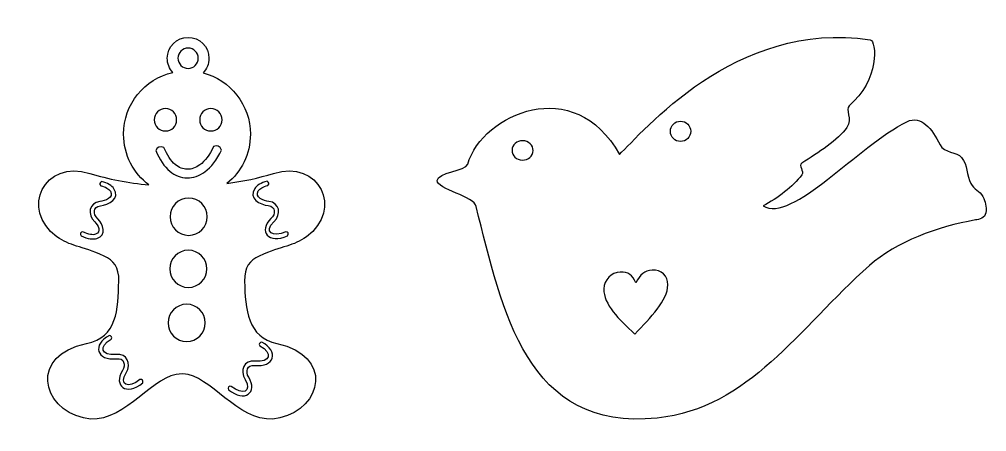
# Model space of a CAD drawing. Header units: centimetres. Extents: x 1 to 126, y -110 to -2.
# Drawn here: x 50.07 to 75.41, y -29.08 to -18.28 of the extents above; entities that cross this region are included whole.
import ezdxf

# ---------------------------------------------------------------- set-up
doc = ezdxf.new("R2010")
doc.units = ezdxf.units.CM
doc.header["$MEASUREMENT"] = 0
doc.layers.add('layer 1', color=7, linetype='Continuous')

msp = doc.modelspace()

# ---------------------------------------------------------------- linework, layer by layer
at = {"layer": 'layer 1', "color": 250}
for points, knots in [([(62.03953, -23.17876), (62.72305, -25.91974), (63.35291, -29.07595), (66.78314, -28.71914), (66.78314, -28.71914), (69.18833, -28.46894), (70.47648, -26.37898), (72.3403, -24.72736), (72.3403, -24.72736), (73.05112, -24.09752), (74.11184, -23.70873), (75.12082, -23.53127), (75.12082, -23.53127), (75.21315, -23.51503), (75.37198, -23.48254), (75.38976, -23.3421), (75.38976, -23.3421), (75.4121, -23.16593), (75.38178, -23.05349), (75.31197, -22.91757), (75.31197, -22.91757), (75.2322, -22.76238), (75.08019, -22.73483), (74.99601, -22.57675), (74.99601, -22.57675), (74.87953, -22.35819), (74.91844, -22.09131), (74.75598, -21.89218), (74.75598, -21.89218), (74.63113, -21.73911), (74.29895, -21.78181), (74.19091, -21.56236), (74.19091, -21.56236), (73.98526, -21.14458), (73.70155, -20.77332), (73.32354, -20.95746), (73.32354, -20.95746), (72.04847, -21.57847), (70.31283, -23.63214), (69.55467, -23.16014), (69.55467, -23.16014), (69.93452, -22.97528), (70.34164, -22.64662), (70.56704, -22.3519), (70.56704, -22.3519), (70.64244, -22.25326), (70.46602, -22.10549), (70.57086, -22.03891), (70.57086, -22.03891), (70.99192, -21.77163), (71.52614, -21.43295), (71.74648, -21.10986), (71.74648, -21.10986), (71.90063, -20.88389), (71.70463, -20.62575), (71.80653, -20.54108), (71.80653, -20.54108), (72.60048, -19.88154), (72.53577, -18.83717), (72.36159, -18.81086), (72.36159, -18.81086), (68.81848, -18.27519), (66.37814, -21.26248), (65.78931, -21.81589), (65.78931, -21.81589), (64.61645, -19.68591), (62.20845, -20.74947), (61.81587, -22.06556), (61.81587, -22.06556), (61.76081, -22.25034), (61.02258, -22.28683), (61.0131, -22.49451), (61.0131, -22.49451), (61.00262, -22.72288), (62.01202, -22.91929), (62.03953, -23.17876)], [0, 0, 0, 0, 0.05, 0.05, 0.05, 0.05, 0.1, 0.1, 0.1, 0.1, 0.15, 0.15, 0.15, 0.15, 0.2, 0.2, 0.2, 0.2, 0.25, 0.25, 0.25, 0.25, 0.3, 0.3, 0.3, 0.3, 0.35, 0.35, 0.35, 0.35, 0.4, 0.4, 0.4, 0.4, 0.45, 0.45, 0.45, 0.45, 0.5, 0.5, 0.5, 0.5, 0.55, 0.55, 0.55, 0.55, 0.6, 0.6, 0.6, 0.6, 0.65, 0.65, 0.65, 0.65, 0.7, 0.7, 0.7, 0.7, 0.75, 0.75, 0.75, 0.75, 0.8, 0.8, 0.8, 0.8, 0.85, 0.85, 0.85, 0.85, 0.9, 0.9, 0.9, 0.9, 1, 1, 1, 1]), ([(56.72741, -22.30914), (56.34405, -22.42961), (55.9326, -22.51852), (55.50779, -22.57599), (55.50779, -22.57599), (55.88367, -22.27139), (56.12402, -21.80609), (56.12402, -21.2846), (56.12402, -21.2846), (56.12402, -20.51204), (55.59669, -19.86269), (54.88235, -19.67673), (54.88235, -19.67673), (54.9793, -19.57806), (55.03915, -19.4428), (55.03915, -19.2936), (55.03915, -19.2936), (55.03915, -18.99172), (54.79429, -18.74686), (54.49241, -18.74686), (54.49241, -18.74686), (54.19054, -18.74686), (53.94568, -18.99172), (53.94568, -19.2936), (53.94568, -19.2936), (53.94568, -19.43694), (54.00091, -19.56739), (54.09121, -19.6649), (54.09121, -19.6649), (53.35244, -19.83361), (52.80119, -20.4947), (52.80119, -21.2846), (52.80119, -21.2846), (52.80119, -21.82816), (53.06226, -22.31074), (53.46581, -22.61383), (53.46581, -22.61383), (52.92545, -22.56189), (52.40026, -22.46033), (51.91925, -22.30917), (51.91925, -22.30917), (50.72607, -21.93421), (50.07077, -23.25259), (51.05563, -23.97069), (51.05563, -23.97069), (51.39531, -24.21837), (51.67541, -24.20355), (52.29385, -24.47584), (52.29385, -24.47584), (52.53568, -24.5823), (52.68666, -24.76928), (52.67643, -25.1317), (52.67643, -25.1317), (52.6554, -25.87709), (52.64321, -26.6038), (51.82785, -26.76906), (51.82785, -26.76906), (50.33906, -27.0708), (50.64011, -28.45373), (51.75377, -28.71806), (51.75377, -28.71806), (52.72786, -28.94929), (53.46226, -27.71607), (54.17558, -27.57698), (54.17558, -27.57698), (54.27378, -27.55785), (54.40053, -27.5602), (54.49681, -27.58247), (54.49681, -27.58247), (55.20207, -27.74548), (55.9305, -28.94647), (56.89289, -28.71804), (56.89289, -28.71804), (58.00654, -28.4537), (58.30431, -27.08658), (56.81879, -26.76904), (56.81879, -26.76904), (56.05528, -26.60584), (55.99124, -25.87708), (55.97023, -25.13168), (55.97023, -25.13168), (55.96, -24.76927), (56.11098, -24.58228), (56.35281, -24.47582), (56.35281, -24.47582), (56.97125, -24.20354), (57.25135, -24.21836), (57.59103, -23.97068), (57.59103, -23.97068), (58.57589, -23.25258), (57.92059, -21.9342), (56.72741, -22.30914)], [0, 0, 0, 0, 0.04166667, 0.04166667, 0.04166667, 0.04166667, 0.08333333, 0.08333333, 0.08333333, 0.08333333, 0.125, 0.125, 0.125, 0.125, 0.16666667, 0.16666667, 0.16666667, 0.16666667, 0.20833333, 0.20833333, 0.20833333, 0.20833333, 0.25, 0.25, 0.25, 0.25, 0.29166667, 0.29166667, 0.29166667, 0.29166667, 0.33333333, 0.33333333, 0.33333333, 0.33333333, 0.375, 0.375, 0.375, 0.375, 0.41666667, 0.41666667, 0.41666667, 0.41666667, 0.45833333, 0.45833333, 0.45833333, 0.45833333, 0.5, 0.5, 0.5, 0.5, 0.54166667, 0.54166667, 0.54166667, 0.54166667, 0.58333333, 0.58333333, 0.58333333, 0.58333333, 0.625, 0.625, 0.625, 0.625, 0.66666667, 0.66666667, 0.66666667, 0.66666667, 0.70833333, 0.70833333, 0.70833333, 0.70833333, 0.75, 0.75, 0.75, 0.75, 0.79166667, 0.79166667, 0.79166667, 0.79166667, 0.83333333, 0.83333333, 0.83333333, 0.83333333, 0.875, 0.875, 0.875, 0.875, 0.91666667, 0.91666667, 0.91666667, 0.91666667, 1, 1, 1, 1]), ([(54.75946, -19.2936), (54.75946, -19.44104), (54.63986, -19.56064), (54.49241, -19.56064), (54.49241, -19.56064), (54.34497, -19.56064), (54.22537, -19.44104), (54.22537, -19.2936), (54.22537, -19.2936), (54.22537, -19.14615), (54.34497, -19.02655), (54.49241, -19.02655), (54.49241, -19.02655), (54.63986, -19.02655), (54.75946, -19.14615), (54.75946, -19.2936)], [0, 0, 0, 0, 0.2, 0.2, 0.2, 0.2, 0.4, 0.4, 0.4, 0.4, 0.6, 0.6, 0.6, 0.6, 1, 1, 1, 1]), ([(54.19135, -20.90736), (54.19135, -21.06887), (54.06043, -21.19979), (53.89892, -21.19979), (53.89892, -21.19979), (53.73741, -21.19979), (53.60647, -21.06887), (53.60647, -20.90736), (53.60647, -20.90736), (53.60647, -20.74585), (53.73741, -20.61493), (53.89892, -20.61493), (53.89892, -20.61493), (54.06043, -20.61493), (54.19135, -20.74585), (54.19135, -20.90736)], [0, 0, 0, 0, 0.2, 0.2, 0.2, 0.2, 0.4, 0.4, 0.4, 0.4, 0.6, 0.6, 0.6, 0.6, 1, 1, 1, 1]), ([(55.38034, -20.90626), (55.38034, -21.06777), (55.24941, -21.1987), (55.0879, -21.1987), (55.0879, -21.1987), (54.92639, -21.1987), (54.79547, -21.06777), (54.79547, -20.90626), (54.79547, -20.90626), (54.79547, -20.74476), (54.92639, -20.61383), (55.0879, -20.61383), (55.0879, -20.61383), (55.24941, -20.61383), (55.38034, -20.74476), (55.38034, -20.90626)], [0, 0, 0, 0, 0.2, 0.2, 0.2, 0.2, 0.4, 0.4, 0.4, 0.4, 0.6, 0.6, 0.6, 0.6, 1, 1, 1, 1]), ([(67.39333, -21.47468), (67.54046, -21.47468), (67.65971, -21.35543), (67.65971, -21.2083), (67.65971, -21.2083), (67.65971, -21.06117), (67.54046, -20.94192), (67.39333, -20.94192), (67.39333, -20.94192), (67.2462, -20.94192), (67.12694, -21.06117), (67.12694, -21.2083), (67.12694, -21.2083), (67.12694, -21.35543), (67.2462, -21.47468), (67.39333, -21.47468)], [0, 0, 0, 0, 0.2, 0.2, 0.2, 0.2, 0.4, 0.4, 0.4, 0.4, 0.6, 0.6, 0.6, 0.6, 1, 1, 1, 1]), ([(63.25942, -21.45535), (63.41218, -21.45823), (63.53387, -21.57436), (63.53124, -21.71474), (63.53124, -21.71474), (63.52861, -21.8551), (63.40261, -21.96657), (63.24984, -21.96369), (63.24984, -21.96369), (63.09709, -21.96083), (62.97536, -21.84472), (62.97803, -21.70434), (62.97803, -21.70434), (62.98066, -21.56395), (63.10664, -21.45249), (63.25942, -21.45535)], [0, 0, 0, 0, 0.2, 0.2, 0.2, 0.2, 0.4, 0.4, 0.4, 0.4, 0.6, 0.6, 0.6, 0.6, 1, 1, 1, 1]), ([(54.0098, -22.2521), (53.866, -22.13257), (53.74057, -21.95196), (53.64933, -21.70998), (53.64933, -21.70998), (53.67401, -21.61622), (53.759, -21.59184), (53.86036, -21.63051), (53.86036, -21.63051), (53.93738, -21.83477), (54.03924, -21.98387), (54.15372, -22.07903), (54.15372, -22.07903), (54.25219, -22.16089), (54.36008, -22.20235), (54.46849, -22.2039), (54.46849, -22.2039), (54.57823, -22.20546), (54.69147, -22.16643), (54.79919, -22.08735), (54.79919, -22.08735), (54.9338, -21.98852), (55.05887, -21.82822), (55.1587, -21.60693), (55.1587, -21.60693), (55.24716, -21.57367), (55.33376, -21.58687), (55.36442, -21.69966), (55.36442, -21.69966), (55.24799, -21.95776), (55.09746, -22.14814), (54.9325, -22.26924), (54.9325, -22.26924), (54.78463, -22.37781), (54.62476, -22.43131), (54.46586, -22.42906), (54.46586, -22.42906), (54.30565, -22.42677), (54.14923, -22.368), (54.0098, -22.2521)], [0, 0, 0, 0, 0.09090909, 0.09090909, 0.09090909, 0.09090909, 0.18181818, 0.18181818, 0.18181818, 0.18181818, 0.27272727, 0.27272727, 0.27272727, 0.27272727, 0.36363636, 0.36363636, 0.36363636, 0.36363636, 0.45454545, 0.45454545, 0.45454545, 0.45454545, 0.54545455, 0.54545455, 0.54545455, 0.54545455, 0.63636364, 0.63636364, 0.63636364, 0.63636364, 0.72727273, 0.72727273, 0.72727273, 0.72727273, 0.81818182, 0.81818182, 0.81818182, 0.81818182, 1, 1, 1, 1]), ([(52.19346, -23.16148), (52.00069, -23.1848), (51.99078, -23.37329), (52.12286, -23.5003), (52.12286, -23.5003), (52.27561, -23.64722), (52.36026, -23.93292), (52.10384, -24.01393), (52.10384, -24.01393), (52.00722, -24.04448), (51.86706, -24.03159), (51.68948, -23.94772), (51.68948, -23.94772), (51.64806, -23.88959), (51.67711, -23.84522), (51.73761, -23.84575), (51.73761, -23.84575), (51.88663, -23.91613), (51.99787, -23.92896), (52.06985, -23.9062), (52.06985, -23.9062), (52.23522, -23.85395), (52.12794, -23.66158), (52.04472, -23.58154), (52.04472, -23.58154), (51.83944, -23.38414), (51.89668, -23.08367), (52.18021, -23.04935), (52.18021, -23.04935), (52.30422, -23.03433), (52.56718, -22.94683), (52.45479, -22.77688), (52.45479, -22.77688), (52.41483, -22.71644), (52.33025, -22.66256), (52.2013, -22.6336), (52.2013, -22.6336), (52.14708, -22.59013), (52.18346, -22.54942), (52.22602, -22.52366), (52.22602, -22.52366), (52.38566, -22.55951), (52.49399, -22.63169), (52.54882, -22.71463), (52.54882, -22.71463), (52.71636, -22.96798), (52.41475, -23.13468), (52.19346, -23.16148)], [0, 0, 0, 0, 0.07692308, 0.07692308, 0.07692308, 0.07692308, 0.15384615, 0.15384615, 0.15384615, 0.15384615, 0.23076923, 0.23076923, 0.23076923, 0.23076923, 0.30769231, 0.30769231, 0.30769231, 0.30769231, 0.38461538, 0.38461538, 0.38461538, 0.38461538, 0.46153846, 0.46153846, 0.46153846, 0.46153846, 0.53846154, 0.53846154, 0.53846154, 0.53846154, 0.61538462, 0.61538462, 0.61538462, 0.61538462, 0.69230769, 0.69230769, 0.69230769, 0.69230769, 0.76923077, 0.76923077, 0.76923077, 0.76923077, 0.84615385, 0.84615385, 0.84615385, 0.84615385, 1, 1, 1, 1]), ([(56.23712, -22.70898), (56.29195, -22.62605), (56.40028, -22.55388), (56.55991, -22.51802), (56.55991, -22.51802), (56.60247, -22.54378), (56.63885, -22.58449), (56.58463, -22.62794), (56.58463, -22.62794), (56.45568, -22.65692), (56.3711, -22.71079), (56.33115, -22.77123), (56.33115, -22.77123), (56.21872, -22.94118), (56.48171, -23.02868), (56.60571, -23.0437), (56.60571, -23.0437), (56.89417, -23.07861), (56.942, -23.38279), (56.74121, -23.57588), (56.74121, -23.57588), (56.46814, -23.83851), (56.7058, -24.0019), (57.04834, -23.84009), (57.04834, -23.84009), (57.10882, -23.83957), (57.13787, -23.88395), (57.09645, -23.94207), (57.09645, -23.94207), (56.60178, -24.17573), (56.31992, -23.8247), (56.66307, -23.49467), (56.66307, -23.49467), (56.79133, -23.37132), (56.78899, -23.17966), (56.59247, -23.15583), (56.59247, -23.15583), (56.37116, -23.12903), (56.06956, -22.96234), (56.23712, -22.70898)], [0, 0, 0, 0, 0.09090909, 0.09090909, 0.09090909, 0.09090909, 0.18181818, 0.18181818, 0.18181818, 0.18181818, 0.27272727, 0.27272727, 0.27272727, 0.27272727, 0.36363636, 0.36363636, 0.36363636, 0.36363636, 0.45454545, 0.45454545, 0.45454545, 0.45454545, 0.54545455, 0.54545455, 0.54545455, 0.54545455, 0.63636364, 0.63636364, 0.63636364, 0.63636364, 0.72727273, 0.72727273, 0.72727273, 0.72727273, 0.81818182, 0.81818182, 0.81818182, 0.81818182, 1, 1, 1, 1]), ([(54.50502, -23.9335), (54.23583, -23.9335), (54.0176, -23.71528), (54.0176, -23.4461), (54.0176, -23.4461), (54.0176, -23.1769), (54.23583, -22.95868), (54.50502, -22.95868), (54.50502, -22.95868), (54.7742, -22.95868), (54.99242, -23.1769), (54.99242, -23.4461), (54.99242, -23.4461), (54.99242, -23.71528), (54.7742, -23.9335), (54.50502, -23.9335)], [0, 0, 0, 0, 0.2, 0.2, 0.2, 0.2, 0.4, 0.4, 0.4, 0.4, 0.6, 0.6, 0.6, 0.6, 1, 1, 1, 1]), ([(54.49653, -25.29822), (54.22735, -25.29822), (54.00913, -25.08), (54.00913, -24.81081), (54.00913, -24.81081), (54.00913, -24.54162), (54.22735, -24.3234), (54.49653, -24.3234), (54.49653, -24.3234), (54.76571, -24.3234), (54.98395, -24.54162), (54.98395, -24.81081), (54.98395, -24.81081), (54.98395, -25.08), (54.76571, -25.29822), (54.49653, -25.29822)], [0, 0, 0, 0, 0.2, 0.2, 0.2, 0.2, 0.4, 0.4, 0.4, 0.4, 0.6, 0.6, 0.6, 0.6, 1, 1, 1, 1]), ([(66.65169, -24.84141), (66.88313, -24.82701), (67.06637, -25.00029), (67.06075, -25.22822), (67.06075, -25.22822), (67.05049, -25.64112), (66.62099, -26.08017), (66.19146, -26.51922), (66.19146, -26.51922), (65.7824, -26.13244), (65.37334, -25.74564), (65.38358, -25.3327), (65.38358, -25.3327), (65.38924, -25.10478), (65.58163, -24.9081), (65.81308, -24.89369), (65.81308, -24.89369), (66.02276, -24.8806), (66.12504, -24.9773), (66.22472, -25.17722), (66.22472, -25.17722), (66.33464, -24.96426), (66.442, -24.8545), (66.65169, -24.84141)], [0, 0, 0, 0, 0.14285714, 0.14285714, 0.14285714, 0.14285714, 0.28571429, 0.28571429, 0.28571429, 0.28571429, 0.42857143, 0.42857143, 0.42857143, 0.42857143, 0.57142857, 0.57142857, 0.57142857, 0.57142857, 0.71428571, 0.71428571, 0.71428571, 0.71428571, 1, 1, 1, 1]), ([(54.45415, -26.71381), (54.18497, -26.71381), (53.96675, -26.49559), (53.96675, -26.22639), (53.96675, -26.22639), (53.96675, -25.95721), (54.18497, -25.73899), (54.45415, -25.73899), (54.45415, -25.73899), (54.72334, -25.73899), (54.94156, -25.95721), (54.94156, -26.22639), (54.94156, -26.22639), (54.94156, -26.49559), (54.72334, -26.71381), (54.45415, -26.71381)], [0, 0, 0, 0, 0.2, 0.2, 0.2, 0.2, 0.4, 0.4, 0.4, 0.4, 0.6, 0.6, 0.6, 0.6, 1, 1, 1, 1]), ([(52.6036, -27.05257), (52.89237, -27.01466), (53.01309, -27.29833), (52.86713, -27.53438), (52.86713, -27.53438), (52.67062, -27.85233), (52.93442, -27.95941), (53.2303, -27.71395), (53.2303, -27.71395), (53.28876, -27.6984), (53.32792, -27.73415), (53.30226, -27.80076), (53.30226, -27.80076), (52.87604, -28.1543), (52.52433, -27.87461), (52.77126, -27.47512), (52.77126, -27.47512), (52.86448, -27.32432), (52.81504, -27.13863), (52.61865, -27.16449), (52.61865, -27.16449), (52.09807, -27.23289), (51.97257, -26.78764), (52.42855, -26.55479), (52.42855, -26.55479), (52.47618, -26.56916), (52.52154, -26.59954), (52.47982, -26.65513), (52.47982, -26.65513), (52.13771, -26.82983), (52.20969, -27.10435), (52.6036, -27.05257)], [0, 0, 0, 0, 0.11111111, 0.11111111, 0.11111111, 0.11111111, 0.22222222, 0.22222222, 0.22222222, 0.22222222, 0.33333333, 0.33333333, 0.33333333, 0.33333333, 0.44444444, 0.44444444, 0.44444444, 0.44444444, 0.55555556, 0.55555556, 0.55555556, 0.55555556, 0.66666667, 0.66666667, 0.66666667, 0.66666667, 0.77777778, 0.77777778, 0.77777778, 0.77777778, 1, 1, 1, 1]), ([(56.37173, -26.83071), (56.33001, -26.77512), (56.37537, -26.74474), (56.42299, -26.73035), (56.42299, -26.73035), (56.87897, -26.96321), (56.75348, -27.40848), (56.2329, -27.34007), (56.2329, -27.34007), (56.03649, -27.31422), (55.98707, -27.49991), (56.08028, -27.65071), (56.08028, -27.65071), (56.32721, -28.05009), (55.97557, -28.32992), (55.54928, -27.97635), (55.54928, -27.97635), (55.52362, -27.90974), (55.56278, -27.87397), (55.62124, -27.88952), (55.62124, -27.88952), (55.91712, -28.13495), (56.18095, -28.02794), (55.9844, -27.70996), (55.9844, -27.70996), (55.83851, -27.47391), (55.95916, -27.19019), (56.24794, -27.22817), (56.24794, -27.22817), (56.64187, -27.27994), (56.71381, -27.0054), (56.37173, -26.83071)], [0, 0, 0, 0, 0.11111111, 0.11111111, 0.11111111, 0.11111111, 0.22222222, 0.22222222, 0.22222222, 0.22222222, 0.33333333, 0.33333333, 0.33333333, 0.33333333, 0.44444444, 0.44444444, 0.44444444, 0.44444444, 0.55555556, 0.55555556, 0.55555556, 0.55555556, 0.66666667, 0.66666667, 0.66666667, 0.66666667, 0.77777778, 0.77777778, 0.77777778, 0.77777778, 1, 1, 1, 1])]:
    msp.add_open_spline(points, degree=3, knots=knots, dxfattribs=at)

doc.saveas('drawing.dxf')
